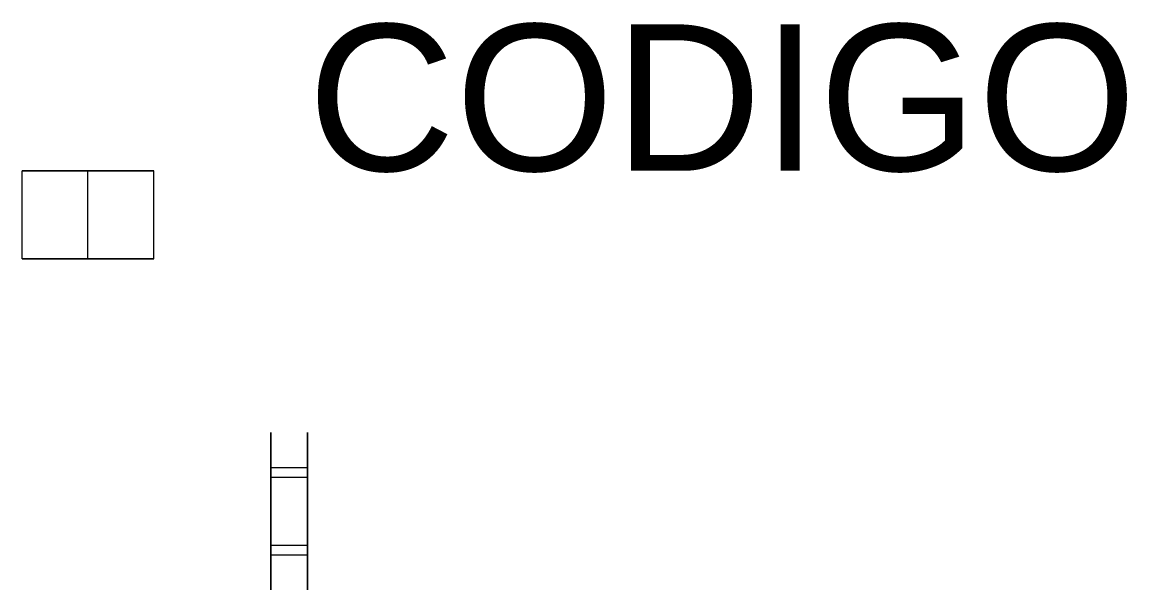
# Model space of a CAD drawing. Header units: millimetres. Extents: x 44.766 to 45.478, y 3.096 to 3.174.
# Drawn here: x 45.327 to 45.478, y 3.0962 to 3.1738 of the extents above; entities that cross this region are included whole.
import ezdxf

# ---------------------------------------------------------------- set-up
doc = ezdxf.new("R2010")
doc.units = ezdxf.units.MM
doc.header["$MEASUREMENT"] = 0
doc.layers.add('PERIFOREIGN+ 0', color=7, linetype='Continuous', plot=False)
doc.styles.get("Standard").update_dxf_attribs({"font": 'arial.ttf'})

msp = doc.modelspace()

# ---------------------------------------------------------------- linework, layer by layer
at = {"layer": 'PERIFOREIGN+ 0', "color": 54, "extrusion": (0, -1, 0)}
for p, q in [((45.32704, 3.14145, 2.06996), (45.32704, 3.15345, 2.06996)), ((45.32704, 3.14145, 1.19996), (45.32704, 3.15345, 1.19996)), ((45.32704, 3.14145, 0.33004), (45.32704, 3.15345, 0.33004)), ((45.33604, 3.14145, 2.06096), (45.33604, 3.15345, 2.06096)), ((45.33604, 3.14145, 2.07896), (45.33604, 3.15345, 2.07896)), ((45.33604, 3.14145, 1.19096), (45.33604, 3.15345, 1.19096)), ((45.33604, 3.14145, 1.20896), (45.33604, 3.15345, 1.20896)), ((45.33604, 3.14145, 0.32104), (45.33604, 3.15345, 0.32104)), ((45.33604, 3.14145, 0.33904), (45.33604, 3.15345, 0.33904)), ((45.34504, 3.14145, 2.06996), (45.34504, 3.15345, 2.06996)), ((45.34504, 3.14145, 1.19996), (45.34504, 3.15345, 1.19996)), ((45.34504, 3.14145, 0.33004), (45.34504, 3.15345, 0.33004))]:
    msp.add_line(p, q, dxfattribs=at)
at = {"layer": 'PERIFOREIGN+ 0', "color": 1, "extrusion": (1, 0, 0)}
for p, q in [((45.36104, 3.11296, 2.33331), (45.36604, 3.11296, 2.33331)), ((45.36104, 3.11296, 2.31545), (45.36604, 3.11296, 2.31545)), ((45.36104, 3.11296, 2.28333), (45.36604, 3.11296, 2.28333)), ((45.36104, 3.11296, 2.26548), (45.36604, 3.11296, 2.26548)), ((45.36104, 3.11296, 2.23336), (45.36604, 3.11296, 2.23336)), ((45.36104, 3.11296, 2.21551), (45.36604, 3.11296, 2.21551)), ((45.36104, 3.11296, 2.18339), (45.36604, 3.11296, 2.18339)), ((45.36104, 3.11296, 2.16553), (45.36604, 3.11296, 2.16553)), ((45.36104, 3.11296, 1.98333), (45.36604, 3.11296, 1.98333)), ((45.36104, 3.11296, 1.96548), (45.36604, 3.11296, 1.96548)), ((45.36104, 3.11296, 1.93336), (45.36604, 3.11296, 1.93336)), ((45.36104, 3.11296, 1.91551), (45.36604, 3.11296, 1.91551)), ((45.36104, 3.11296, 1.88339), (45.36604, 3.11296, 1.88339)), ((45.36104, 3.11296, 1.86553), (45.36604, 3.11296, 1.86553)), ((45.36104, 3.11296, 1.68333), (45.36604, 3.11296, 1.68333)), ((45.36104, 3.11296, 1.66548), (45.36604, 3.11296, 1.66548)), ((45.36104, 3.11296, 1.63336), (45.36604, 3.11296, 1.63336)), ((45.36104, 3.11296, 1.61551), (45.36604, 3.11296, 1.61551)), ((45.36104, 3.11296, 1.58339), (45.36604, 3.11296, 1.58339)), ((45.36104, 3.11296, 1.56553), (45.36604, 3.11296, 1.56553)), ((45.36104, 3.11296, 1.38333), (45.36604, 3.11296, 1.38333)), ((45.36104, 3.11296, 1.36548), (45.36604, 3.11296, 1.36548)), ((45.36104, 3.11296, 1.33336), (45.36604, 3.11296, 1.33336)), ((45.36104, 3.11296, 1.31551), (45.36604, 3.11296, 1.31551)), ((45.36104, 3.11296, 1.28339), (45.36604, 3.11296, 1.28339)), ((45.36104, 3.11296, 1.26553), (45.36604, 3.11296, 1.26553)), ((45.36104, 3.11296, 1.08449), (45.36604, 3.11296, 1.08449)), ((45.36104, 3.11296, 1.06664), (45.36604, 3.11296, 1.06664)), ((45.36104, 3.11296, 1.03452), (45.36604, 3.11296, 1.03452)), ((45.36104, 3.11296, 1.01667), (45.36604, 3.11296, 1.01667)), ((45.36104, 3.11296, 0.98455), (45.36604, 3.11296, 0.98455)), ((45.36104, 3.11296, 0.96669), (45.36604, 3.11296, 0.96669)), ((45.36104, 3.11296, 0.78449), (45.36604, 3.11296, 0.78449)), ((45.36104, 3.11296, 0.76664), (45.36604, 3.11296, 0.76664)), ((45.36104, 3.11296, 0.73452), (45.36604, 3.11296, 0.73452)), ((45.36104, 3.11296, 0.71667), (45.36604, 3.11296, 0.71667)), ((45.36104, 3.11296, 0.68455), (45.36604, 3.11296, 0.68455)), ((45.36104, 3.11296, 0.66669), (45.36604, 3.11296, 0.66669)), ((45.36104, 3.11296, 0.48449), (45.36604, 3.11296, 0.48449)), ((45.36104, 3.11296, 0.46664), (45.36604, 3.11296, 0.46664)), ((45.36104, 3.11296, 0.43452), (45.36604, 3.11296, 0.43452)), ((45.36104, 3.11296, 0.41667), (45.36604, 3.11296, 0.41667)), ((45.36104, 3.11296, 0.38455), (45.36604, 3.11296, 0.38455)), ((45.36104, 3.11296, 0.36669), (45.36604, 3.11296, 0.36669)), ((45.36104, 3.11296, 0.18449), (45.36604, 3.11296, 0.18449)), ((45.36104, 3.11296, 0.16664), (45.36604, 3.11296, 0.16664)), ((45.36104, 3.11296, 0.13452), (45.36604, 3.11296, 0.13452)), ((45.36104, 3.11296, 0.11667), (45.36604, 3.11296, 0.11667)), ((45.36104, 3.11296, 0.08455), (45.36604, 3.11296, 0.08455)), ((45.36104, 3.11296, 0.06669), (45.36604, 3.11296, 0.06669)), ((45.36104, 3.11296, 2.03331), (45.36604, 3.11296, 2.03331)), ((45.36104, 3.11296, 2.01545), (45.36604, 3.11296, 2.01545)), ((45.36104, 3.11296, 1.73331), (45.36604, 3.11296, 1.73331)), ((45.36104, 3.11296, 1.71545), (45.36604, 3.11296, 1.71545)), ((45.36104, 3.11296, 1.43331), (45.36604, 3.11296, 1.43331)), ((45.36104, 3.11296, 1.41545), (45.36604, 3.11296, 1.41545)), ((45.36104, 3.11296, 1.13447), (45.36604, 3.11296, 1.13447)), ((45.36104, 3.11296, 1.11661), (45.36604, 3.11296, 1.11661)), ((45.36104, 3.11296, 0.83447), (45.36604, 3.11296, 0.83447)), ((45.36104, 3.11296, 0.81661), (45.36604, 3.11296, 0.81661)), ((45.36104, 3.11296, 0.53447), (45.36604, 3.11296, 0.53447)), ((45.36104, 3.11296, 0.51661), (45.36604, 3.11296, 0.51661)), ((45.36104, 3.11296, 0.23447), (45.36604, 3.11296, 0.23447)), ((45.36104, 3.11296, 0.21661), (45.36604, 3.11296, 0.21661)), ((45.36104, 3.11163, 2.34187), (45.36604, 3.11163, 2.34187)), ((45.36104, 3.11163, 2.3358), (45.36604, 3.11163, 2.3358)), ((45.36104, 3.11163, 2.31296), (45.36604, 3.11163, 2.31296)), ((45.36104, 3.11163, 2.30689), (45.36604, 3.11163, 2.30689)), ((45.36104, 3.11163, 2.2919), (45.36604, 3.11163, 2.2919)), ((45.36104, 3.11163, 2.28583), (45.36604, 3.11163, 2.28583)), ((45.36104, 3.11163, 2.26299), (45.36604, 3.11163, 2.26299)), ((45.36104, 3.11163, 2.25692), (45.36604, 3.11163, 2.25692)), ((45.36104, 3.11163, 2.24192), (45.36604, 3.11163, 2.24192)), ((45.36104, 3.11163, 2.23585), (45.36604, 3.11163, 2.23585)), ((45.36104, 3.11163, 2.21301), (45.36604, 3.11163, 2.21301)), ((45.36104, 3.11163, 2.20694), (45.36604, 3.11163, 2.20694)), ((45.36104, 3.11163, 2.19195), (45.36604, 3.11163, 2.19195)), ((45.36104, 3.11163, 2.18588), (45.36604, 3.11163, 2.18588)), ((45.36104, 3.11163, 2.16304), (45.36604, 3.11163, 2.16304)), ((45.36104, 3.11163, 2.15697), (45.36604, 3.11163, 2.15697)), ((45.36104, 3.11163, 1.9919), (45.36604, 3.11163, 1.9919)), ((45.36104, 3.11163, 1.98583), (45.36604, 3.11163, 1.98583)), ((45.36104, 3.11163, 1.96299), (45.36604, 3.11163, 1.96299)), ((45.36104, 3.11163, 1.95692), (45.36604, 3.11163, 1.95692)), ((45.36104, 3.11163, 1.94192), (45.36604, 3.11163, 1.94192)), ((45.36104, 3.11163, 1.93585), (45.36604, 3.11163, 1.93585)), ((45.36104, 3.11163, 1.91301), (45.36604, 3.11163, 1.91301)), ((45.36104, 3.11163, 1.90694), (45.36604, 3.11163, 1.90694)), ((45.36104, 3.11163, 1.89195), (45.36604, 3.11163, 1.89195)), ((45.36104, 3.11163, 1.88588), (45.36604, 3.11163, 1.88588)), ((45.36104, 3.11163, 1.86304), (45.36604, 3.11163, 1.86304)), ((45.36104, 3.11163, 1.85697), (45.36604, 3.11163, 1.85697)), ((45.36104, 3.11163, 1.6919), (45.36604, 3.11163, 1.6919)), ((45.36104, 3.11163, 1.68583), (45.36604, 3.11163, 1.68583)), ((45.36104, 3.11163, 1.66299), (45.36604, 3.11163, 1.66299)), ((45.36104, 3.11163, 1.65692), (45.36604, 3.11163, 1.65692)), ((45.36104, 3.11163, 1.64192), (45.36604, 3.11163, 1.64192)), ((45.36104, 3.11163, 1.63585), (45.36604, 3.11163, 1.63585)), ((45.36104, 3.11163, 1.61301), (45.36604, 3.11163, 1.61301)), ((45.36104, 3.11163, 1.60694), (45.36604, 3.11163, 1.60694)), ((45.36104, 3.11163, 1.59195), (45.36604, 3.11163, 1.59195)), ((45.36104, 3.11163, 1.58588), (45.36604, 3.11163, 1.58588)), ((45.36104, 3.11163, 1.56304), (45.36604, 3.11163, 1.56304)), ((45.36104, 3.11163, 1.55697), (45.36604, 3.11163, 1.55697)), ((45.36104, 3.11163, 1.3919), (45.36604, 3.11163, 1.3919)), ((45.36104, 3.11163, 1.38583), (45.36604, 3.11163, 1.38583)), ((45.36104, 3.11163, 1.36299), (45.36604, 3.11163, 1.36299)), ((45.36104, 3.11163, 1.35692), (45.36604, 3.11163, 1.35692)), ((45.36104, 3.11163, 1.34192), (45.36604, 3.11163, 1.34192)), ((45.36104, 3.11163, 1.33585), (45.36604, 3.11163, 1.33585)), ((45.36104, 3.11163, 1.31301), (45.36604, 3.11163, 1.31301)), ((45.36104, 3.11163, 1.30694), (45.36604, 3.11163, 1.30694)), ((45.36104, 3.11163, 1.29195), (45.36604, 3.11163, 1.29195)), ((45.36104, 3.11163, 1.28588), (45.36604, 3.11163, 1.28588)), ((45.36104, 3.11163, 1.26304), (45.36604, 3.11163, 1.26304)), ((45.36104, 3.11163, 1.25697), (45.36604, 3.11163, 1.25697)), ((45.36104, 3.11163, 1.09306), (45.36604, 3.11163, 1.09306)), ((45.36104, 3.11163, 1.08699), (45.36604, 3.11163, 1.08699)), ((45.36104, 3.11163, 1.06415), (45.36604, 3.11163, 1.06415)), ((45.36104, 3.11163, 1.05808), (45.36604, 3.11163, 1.05808)), ((45.36104, 3.11163, 1.04308), (45.36604, 3.11163, 1.04308)), ((45.36104, 3.11163, 1.03701), (45.36604, 3.11163, 1.03701)), ((45.36104, 3.11163, 1.01417), (45.36604, 3.11163, 1.01417)), ((45.36104, 3.11163, 1.0081), (45.36604, 3.11163, 1.0081)), ((45.36104, 3.11163, 0.99311), (45.36604, 3.11163, 0.99311)), ((45.36104, 3.11163, 0.98704), (45.36604, 3.11163, 0.98704)), ((45.36104, 3.11163, 0.9642), (45.36604, 3.11163, 0.9642)), ((45.36104, 3.11163, 0.95813), (45.36604, 3.11163, 0.95813)), ((45.36104, 3.11163, 0.79306), (45.36604, 3.11163, 0.79306)), ((45.36104, 3.11163, 0.78699), (45.36604, 3.11163, 0.78699)), ((45.36104, 3.11163, 0.76415), (45.36604, 3.11163, 0.76415)), ((45.36104, 3.11163, 0.75808), (45.36604, 3.11163, 0.75808)), ((45.36104, 3.11163, 0.74308), (45.36604, 3.11163, 0.74308)), ((45.36104, 3.11163, 0.73701), (45.36604, 3.11163, 0.73701)), ((45.36104, 3.11163, 0.71417), (45.36604, 3.11163, 0.71417)), ((45.36104, 3.11163, 0.7081), (45.36604, 3.11163, 0.7081)), ((45.36104, 3.11163, 0.69311), (45.36604, 3.11163, 0.69311)), ((45.36104, 3.11163, 0.68704), (45.36604, 3.11163, 0.68704)), ((45.36104, 3.11163, 0.6642), (45.36604, 3.11163, 0.6642)), ((45.36104, 3.11163, 0.65813), (45.36604, 3.11163, 0.65813)), ((45.36104, 3.11163, 0.49306), (45.36604, 3.11163, 0.49306)), ((45.36104, 3.11163, 0.48699), (45.36604, 3.11163, 0.48699)), ((45.36104, 3.11163, 0.46415), (45.36604, 3.11163, 0.46415)), ((45.36104, 3.11163, 0.45808), (45.36604, 3.11163, 0.45808)), ((45.36104, 3.11163, 0.44308), (45.36604, 3.11163, 0.44308)), ((45.36104, 3.11163, 0.43701), (45.36604, 3.11163, 0.43701)), ((45.36104, 3.11163, 0.41417), (45.36604, 3.11163, 0.41417)), ((45.36104, 3.11163, 0.4081), (45.36604, 3.11163, 0.4081)), ((45.36104, 3.11163, 0.39311), (45.36604, 3.11163, 0.39311)), ((45.36104, 3.11163, 0.38704), (45.36604, 3.11163, 0.38704)), ((45.36104, 3.11163, 0.3642), (45.36604, 3.11163, 0.3642)), ((45.36104, 3.11163, 0.35813), (45.36604, 3.11163, 0.35813)), ((45.36104, 3.11163, 0.19306), (45.36604, 3.11163, 0.19306)), ((45.36104, 3.11163, 0.18699), (45.36604, 3.11163, 0.18699)), ((45.36104, 3.11163, 0.16415), (45.36604, 3.11163, 0.16415)), ((45.36104, 3.11163, 0.15808), (45.36604, 3.11163, 0.15808)), ((45.36104, 3.11163, 0.14308), (45.36604, 3.11163, 0.14308)), ((45.36104, 3.11163, 0.13701), (45.36604, 3.11163, 0.13701)), ((45.36104, 3.11163, 0.11417), (45.36604, 3.11163, 0.11417)), ((45.36104, 3.11163, 0.1081), (45.36604, 3.11163, 0.1081)), ((45.36104, 3.11163, 0.09311), (45.36604, 3.11163, 0.09311)), ((45.36104, 3.11163, 0.08704), (45.36604, 3.11163, 0.08704)), ((45.36104, 3.11163, 0.0642), (45.36604, 3.11163, 0.0642)), ((45.36104, 3.11163, 0.05813), (45.36604, 3.11163, 0.05813)), ((45.36104, 3.11163, 2.04187), (45.36604, 3.11163, 2.04187)), ((45.36104, 3.11163, 2.0358), (45.36604, 3.11163, 2.0358)), ((45.36104, 3.11163, 2.01296), (45.36604, 3.11163, 2.01296)), ((45.36104, 3.11163, 2.00689), (45.36604, 3.11163, 2.00689)), ((45.36104, 3.11163, 1.74187), (45.36604, 3.11163, 1.74187)), ((45.36104, 3.11163, 1.7358), (45.36604, 3.11163, 1.7358)), ((45.36104, 3.11163, 1.71296), (45.36604, 3.11163, 1.71296)), ((45.36104, 3.11163, 1.70689), (45.36604, 3.11163, 1.70689)), ((45.36104, 3.11163, 1.44187), (45.36604, 3.11163, 1.44187)), ((45.36104, 3.11163, 1.4358), (45.36604, 3.11163, 1.4358)), ((45.36104, 3.11163, 1.41296), (45.36604, 3.11163, 1.41296)), ((45.36104, 3.11163, 1.40689), (45.36604, 3.11163, 1.40689)), ((45.36104, 3.11163, 1.14303), (45.36604, 3.11163, 1.14303)), ((45.36104, 3.11163, 1.13696), (45.36604, 3.11163, 1.13696)), ((45.36104, 3.11163, 1.11412), (45.36604, 3.11163, 1.11412)), ((45.36104, 3.11163, 1.10805), (45.36604, 3.11163, 1.10805)), ((45.36104, 3.11163, 0.84303), (45.36604, 3.11163, 0.84303)), ((45.36104, 3.11163, 0.83696), (45.36604, 3.11163, 0.83696)), ((45.36104, 3.11163, 0.81412), (45.36604, 3.11163, 0.81412)), ((45.36104, 3.11163, 0.80805), (45.36604, 3.11163, 0.80805)), ((45.36104, 3.11163, 0.54303), (45.36604, 3.11163, 0.54303)), ((45.36104, 3.11163, 0.53696), (45.36604, 3.11163, 0.53696)), ((45.36104, 3.11163, 0.51412), (45.36604, 3.11163, 0.51412)), ((45.36104, 3.11163, 0.50805), (45.36604, 3.11163, 0.50805)), ((45.36104, 3.11163, 0.24303), (45.36604, 3.11163, 0.24303)), ((45.36104, 3.11163, 0.23696), (45.36604, 3.11163, 0.23696)), ((45.36104, 3.11163, 0.21412), (45.36604, 3.11163, 0.21412)), ((45.36104, 3.11163, 0.20805), (45.36604, 3.11163, 0.20805)), ((45.36104, 3.10233, 2.34187), (45.36604, 3.10233, 2.34187)), ((45.36104, 3.10233, 2.30689), (45.36604, 3.10233, 2.30689)), ((45.36104, 3.10233, 2.31296), (45.36604, 3.10233, 2.31296)), ((45.36104, 3.10233, 2.3358), (45.36604, 3.10233, 2.3358)), ((45.36104, 3.10233, 2.2919), (45.36604, 3.10233, 2.2919)), ((45.36104, 3.10233, 2.25692), (45.36604, 3.10233, 2.25692)), ((45.36104, 3.10233, 2.26299), (45.36604, 3.10233, 2.26299)), ((45.36104, 3.10233, 2.28583), (45.36604, 3.10233, 2.28583)), ((45.36104, 3.10233, 2.24192), (45.36604, 3.10233, 2.24192)), ((45.36104, 3.10233, 2.20694), (45.36604, 3.10233, 2.20694)), ((45.36104, 3.10233, 2.21301), (45.36604, 3.10233, 2.21301)), ((45.36104, 3.10233, 2.23585), (45.36604, 3.10233, 2.23585)), ((45.36104, 3.10233, 2.19195), (45.36604, 3.10233, 2.19195)), ((45.36104, 3.10233, 2.15697), (45.36604, 3.10233, 2.15697)), ((45.36104, 3.10233, 2.16304), (45.36604, 3.10233, 2.16304)), ((45.36104, 3.10233, 2.18588), (45.36604, 3.10233, 2.18588)), ((45.36104, 3.10233, 1.9919), (45.36604, 3.10233, 1.9919)), ((45.36104, 3.10233, 1.95692), (45.36604, 3.10233, 1.95692)), ((45.36104, 3.10233, 1.96299), (45.36604, 3.10233, 1.96299)), ((45.36104, 3.10233, 1.98583), (45.36604, 3.10233, 1.98583)), ((45.36104, 3.10233, 1.94192), (45.36604, 3.10233, 1.94192)), ((45.36104, 3.10233, 1.90694), (45.36604, 3.10233, 1.90694)), ((45.36104, 3.10233, 1.91301), (45.36604, 3.10233, 1.91301)), ((45.36104, 3.10233, 1.93585), (45.36604, 3.10233, 1.93585)), ((45.36104, 3.10233, 1.89195), (45.36604, 3.10233, 1.89195)), ((45.36104, 3.10233, 1.85697), (45.36604, 3.10233, 1.85697)), ((45.36104, 3.10233, 1.86304), (45.36604, 3.10233, 1.86304)), ((45.36104, 3.10233, 1.88588), (45.36604, 3.10233, 1.88588)), ((45.36104, 3.10233, 1.6919), (45.36604, 3.10233, 1.6919)), ((45.36104, 3.10233, 1.65692), (45.36604, 3.10233, 1.65692)), ((45.36104, 3.10233, 1.66299), (45.36604, 3.10233, 1.66299)), ((45.36104, 3.10233, 1.68583), (45.36604, 3.10233, 1.68583)), ((45.36104, 3.10233, 1.64192), (45.36604, 3.10233, 1.64192)), ((45.36104, 3.10233, 1.60694), (45.36604, 3.10233, 1.60694)), ((45.36104, 3.10233, 1.61301), (45.36604, 3.10233, 1.61301)), ((45.36104, 3.10233, 1.63585), (45.36604, 3.10233, 1.63585)), ((45.36104, 3.10233, 1.59195), (45.36604, 3.10233, 1.59195)), ((45.36104, 3.10233, 1.55697), (45.36604, 3.10233, 1.55697)), ((45.36104, 3.10233, 1.56304), (45.36604, 3.10233, 1.56304)), ((45.36104, 3.10233, 1.58588), (45.36604, 3.10233, 1.58588)), ((45.36104, 3.10233, 1.3919), (45.36604, 3.10233, 1.3919)), ((45.36104, 3.10233, 1.35692), (45.36604, 3.10233, 1.35692)), ((45.36104, 3.10233, 1.36299), (45.36604, 3.10233, 1.36299)), ((45.36104, 3.10233, 1.38583), (45.36604, 3.10233, 1.38583)), ((45.36104, 3.10233, 1.34192), (45.36604, 3.10233, 1.34192)), ((45.36104, 3.10233, 1.30694), (45.36604, 3.10233, 1.30694)), ((45.36104, 3.10233, 1.31301), (45.36604, 3.10233, 1.31301)), ((45.36104, 3.10233, 1.33585), (45.36604, 3.10233, 1.33585)), ((45.36104, 3.10233, 1.29195), (45.36604, 3.10233, 1.29195)), ((45.36104, 3.10233, 1.25697), (45.36604, 3.10233, 1.25697)), ((45.36104, 3.10233, 1.26304), (45.36604, 3.10233, 1.26304)), ((45.36104, 3.10233, 1.28588), (45.36604, 3.10233, 1.28588)), ((45.36104, 3.10233, 1.09306), (45.36604, 3.10233, 1.09306)), ((45.36104, 3.10233, 1.05808), (45.36604, 3.10233, 1.05808)), ((45.36104, 3.10233, 1.06415), (45.36604, 3.10233, 1.06415)), ((45.36104, 3.10233, 1.08699), (45.36604, 3.10233, 1.08699)), ((45.36104, 3.10233, 1.04308), (45.36604, 3.10233, 1.04308)), ((45.36104, 3.10233, 1.0081), (45.36604, 3.10233, 1.0081)), ((45.36104, 3.10233, 1.01417), (45.36604, 3.10233, 1.01417)), ((45.36104, 3.10233, 1.03701), (45.36604, 3.10233, 1.03701)), ((45.36104, 3.10233, 0.99311), (45.36604, 3.10233, 0.99311)), ((45.36104, 3.10233, 0.95813), (45.36604, 3.10233, 0.95813)), ((45.36104, 3.10233, 0.9642), (45.36604, 3.10233, 0.9642)), ((45.36104, 3.10233, 0.98704), (45.36604, 3.10233, 0.98704)), ((45.36104, 3.10233, 0.79306), (45.36604, 3.10233, 0.79306)), ((45.36104, 3.10233, 0.75808), (45.36604, 3.10233, 0.75808)), ((45.36104, 3.10233, 0.76415), (45.36604, 3.10233, 0.76415)), ((45.36104, 3.10233, 0.78699), (45.36604, 3.10233, 0.78699)), ((45.36104, 3.10233, 0.74308), (45.36604, 3.10233, 0.74308)), ((45.36104, 3.10233, 0.7081), (45.36604, 3.10233, 0.7081)), ((45.36104, 3.10233, 0.71417), (45.36604, 3.10233, 0.71417)), ((45.36104, 3.10233, 0.73701), (45.36604, 3.10233, 0.73701)), ((45.36104, 3.10233, 0.69311), (45.36604, 3.10233, 0.69311)), ((45.36104, 3.10233, 0.65813), (45.36604, 3.10233, 0.65813)), ((45.36104, 3.10233, 0.6642), (45.36604, 3.10233, 0.6642)), ((45.36104, 3.10233, 0.68704), (45.36604, 3.10233, 0.68704)), ((45.36104, 3.10233, 0.49306), (45.36604, 3.10233, 0.49306)), ((45.36104, 3.10233, 0.45808), (45.36604, 3.10233, 0.45808)), ((45.36104, 3.10233, 0.46415), (45.36604, 3.10233, 0.46415)), ((45.36104, 3.10233, 0.48699), (45.36604, 3.10233, 0.48699)), ((45.36104, 3.10233, 0.44308), (45.36604, 3.10233, 0.44308)), ((45.36104, 3.10233, 0.4081), (45.36604, 3.10233, 0.4081)), ((45.36104, 3.10233, 0.41417), (45.36604, 3.10233, 0.41417)), ((45.36104, 3.10233, 0.43701), (45.36604, 3.10233, 0.43701)), ((45.36104, 3.10233, 0.39311), (45.36604, 3.10233, 0.39311)), ((45.36104, 3.10233, 0.35813), (45.36604, 3.10233, 0.35813)), ((45.36104, 3.10233, 0.3642), (45.36604, 3.10233, 0.3642)), ((45.36104, 3.10233, 0.38704), (45.36604, 3.10233, 0.38704)), ((45.36104, 3.10233, 0.19306), (45.36604, 3.10233, 0.19306)), ((45.36104, 3.10233, 0.15808), (45.36604, 3.10233, 0.15808)), ((45.36104, 3.10233, 0.16415), (45.36604, 3.10233, 0.16415)), ((45.36104, 3.10233, 0.18699), (45.36604, 3.10233, 0.18699)), ((45.36104, 3.10233, 0.14308), (45.36604, 3.10233, 0.14308)), ((45.36104, 3.10233, 0.1081), (45.36604, 3.10233, 0.1081)), ((45.36104, 3.10233, 0.11417), (45.36604, 3.10233, 0.11417)), ((45.36104, 3.10233, 0.13701), (45.36604, 3.10233, 0.13701)), ((45.36104, 3.10233, 0.09311), (45.36604, 3.10233, 0.09311)), ((45.36104, 3.10233, 0.05813), (45.36604, 3.10233, 0.05813)), ((45.36104, 3.10233, 0.0642), (45.36604, 3.10233, 0.0642)), ((45.36104, 3.10233, 0.08704), (45.36604, 3.10233, 0.08704)), ((45.36104, 3.10233, 2.04187), (45.36604, 3.10233, 2.04187)), ((45.36104, 3.10233, 2.00689), (45.36604, 3.10233, 2.00689)), ((45.36104, 3.10233, 2.01296), (45.36604, 3.10233, 2.01296)), ((45.36104, 3.10233, 2.0358), (45.36604, 3.10233, 2.0358)), ((45.36104, 3.10233, 1.74187), (45.36604, 3.10233, 1.74187)), ((45.36104, 3.10233, 1.70689), (45.36604, 3.10233, 1.70689)), ((45.36104, 3.10233, 1.71296), (45.36604, 3.10233, 1.71296)), ((45.36104, 3.10233, 1.7358), (45.36604, 3.10233, 1.7358)), ((45.36104, 3.10233, 1.44187), (45.36604, 3.10233, 1.44187)), ((45.36104, 3.10233, 1.40689), (45.36604, 3.10233, 1.40689)), ((45.36104, 3.10233, 1.41296), (45.36604, 3.10233, 1.41296)), ((45.36104, 3.10233, 1.4358), (45.36604, 3.10233, 1.4358)), ((45.36104, 3.10233, 1.14303), (45.36604, 3.10233, 1.14303)), ((45.36104, 3.10233, 1.10805), (45.36604, 3.10233, 1.10805)), ((45.36104, 3.10233, 1.11412), (45.36604, 3.10233, 1.11412)), ((45.36104, 3.10233, 1.13696), (45.36604, 3.10233, 1.13696)), ((45.36104, 3.10233, 0.84303), (45.36604, 3.10233, 0.84303)), ((45.36104, 3.10233, 0.80805), (45.36604, 3.10233, 0.80805)), ((45.36104, 3.10233, 0.81412), (45.36604, 3.10233, 0.81412)), ((45.36104, 3.10233, 0.83696), (45.36604, 3.10233, 0.83696)), ((45.36104, 3.10233, 0.54303), (45.36604, 3.10233, 0.54303)), ((45.36104, 3.10233, 0.50805), (45.36604, 3.10233, 0.50805)), ((45.36104, 3.10233, 0.51412), (45.36604, 3.10233, 0.51412)), ((45.36104, 3.10233, 0.53696), (45.36604, 3.10233, 0.53696)), ((45.36104, 3.10233, 0.24303), (45.36604, 3.10233, 0.24303)), ((45.36104, 3.10233, 0.20805), (45.36604, 3.10233, 0.20805)), ((45.36104, 3.10233, 0.21412), (45.36604, 3.10233, 0.21412)), ((45.36104, 3.10233, 0.23696), (45.36604, 3.10233, 0.23696)), ((45.36104, 3.101, 2.31545), (45.36604, 3.101, 2.31545)), ((45.36104, 3.101, 2.33331), (45.36604, 3.101, 2.33331)), ((45.36104, 3.101, 2.26548), (45.36604, 3.101, 2.26548)), ((45.36104, 3.101, 2.28333), (45.36604, 3.101, 2.28333)), ((45.36104, 3.101, 2.21551), (45.36604, 3.101, 2.21551)), ((45.36104, 3.101, 2.23336), (45.36604, 3.101, 2.23336)), ((45.36104, 3.101, 2.16553), (45.36604, 3.101, 2.16553)), ((45.36104, 3.101, 2.18339), (45.36604, 3.101, 2.18339)), ((45.36104, 3.101, 1.96548), (45.36604, 3.101, 1.96548)), ((45.36104, 3.101, 1.98333), (45.36604, 3.101, 1.98333)), ((45.36104, 3.101, 1.91551), (45.36604, 3.101, 1.91551)), ((45.36104, 3.101, 1.93336), (45.36604, 3.101, 1.93336)), ((45.36104, 3.101, 1.86553), (45.36604, 3.101, 1.86553)), ((45.36104, 3.101, 1.88339), (45.36604, 3.101, 1.88339)), ((45.36104, 3.101, 1.66548), (45.36604, 3.101, 1.66548)), ((45.36104, 3.101, 1.68333), (45.36604, 3.101, 1.68333)), ((45.36104, 3.101, 1.61551), (45.36604, 3.101, 1.61551)), ((45.36104, 3.101, 1.63336), (45.36604, 3.101, 1.63336)), ((45.36104, 3.101, 1.56553), (45.36604, 3.101, 1.56553)), ((45.36104, 3.101, 1.58339), (45.36604, 3.101, 1.58339)), ((45.36104, 3.101, 1.36548), (45.36604, 3.101, 1.36548)), ((45.36104, 3.101, 1.38333), (45.36604, 3.101, 1.38333)), ((45.36104, 3.101, 1.31551), (45.36604, 3.101, 1.31551)), ((45.36104, 3.101, 1.33336), (45.36604, 3.101, 1.33336)), ((45.36104, 3.101, 1.26553), (45.36604, 3.101, 1.26553)), ((45.36104, 3.101, 1.28339), (45.36604, 3.101, 1.28339)), ((45.36104, 3.101, 1.06664), (45.36604, 3.101, 1.06664)), ((45.36104, 3.101, 1.08449), (45.36604, 3.101, 1.08449)), ((45.36104, 3.101, 1.01667), (45.36604, 3.101, 1.01667)), ((45.36104, 3.101, 1.03452), (45.36604, 3.101, 1.03452)), ((45.36104, 3.101, 0.96669), (45.36604, 3.101, 0.96669)), ((45.36104, 3.101, 0.98455), (45.36604, 3.101, 0.98455)), ((45.36104, 3.101, 0.76664), (45.36604, 3.101, 0.76664)), ((45.36104, 3.101, 0.78449), (45.36604, 3.101, 0.78449)), ((45.36104, 3.101, 0.71667), (45.36604, 3.101, 0.71667)), ((45.36104, 3.101, 0.73452), (45.36604, 3.101, 0.73452)), ((45.36104, 3.101, 0.66669), (45.36604, 3.101, 0.66669)), ((45.36104, 3.101, 0.68455), (45.36604, 3.101, 0.68455)), ((45.36104, 3.101, 0.46664), (45.36604, 3.101, 0.46664)), ((45.36104, 3.101, 0.48449), (45.36604, 3.101, 0.48449)), ((45.36104, 3.101, 0.41667), (45.36604, 3.101, 0.41667)), ((45.36104, 3.101, 0.43452), (45.36604, 3.101, 0.43452)), ((45.36104, 3.101, 0.36669), (45.36604, 3.101, 0.36669)), ((45.36104, 3.101, 0.38455), (45.36604, 3.101, 0.38455)), ((45.36104, 3.101, 0.16664), (45.36604, 3.101, 0.16664)), ((45.36104, 3.101, 0.18449), (45.36604, 3.101, 0.18449)), ((45.36104, 3.101, 0.11667), (45.36604, 3.101, 0.11667)), ((45.36104, 3.101, 0.13452), (45.36604, 3.101, 0.13452)), ((45.36104, 3.101, 0.06669), (45.36604, 3.101, 0.06669)), ((45.36104, 3.101, 0.08455), (45.36604, 3.101, 0.08455)), ((45.36104, 3.101, 2.01545), (45.36604, 3.101, 2.01545)), ((45.36104, 3.101, 2.03331), (45.36604, 3.101, 2.03331)), ((45.36104, 3.101, 1.71545), (45.36604, 3.101, 1.71545)), ((45.36104, 3.101, 1.73331), (45.36604, 3.101, 1.73331)), ((45.36104, 3.101, 1.41545), (45.36604, 3.101, 1.41545)), ((45.36104, 3.101, 1.43331), (45.36604, 3.101, 1.43331)), ((45.36104, 3.101, 1.11661), (45.36604, 3.101, 1.11661)), ((45.36104, 3.101, 1.13447), (45.36604, 3.101, 1.13447)), ((45.36104, 3.101, 0.81661), (45.36604, 3.101, 0.81661)), ((45.36104, 3.101, 0.83447), (45.36604, 3.101, 0.83447)), ((45.36104, 3.101, 0.51661), (45.36604, 3.101, 0.51661)), ((45.36104, 3.101, 0.53447), (45.36604, 3.101, 0.53447)), ((45.36104, 3.101, 0.21661), (45.36604, 3.101, 0.21661)), ((45.36104, 3.101, 0.23447), (45.36604, 3.101, 0.23447))]:
    msp.add_line(p, q, dxfattribs=at)
for points, elevation in [([(3.11163, 2.30689), (3.10233, 2.30689), (3.10233, 2.31296, 0.250233), (3.101, 2.31545, -0.533898), (3.101, 2.33331, 0.250233), (3.10233, 2.3358), (3.10233, 2.34187), (3.11163, 2.34187), (3.11163, 2.3358, 0.250233), (3.11296, 2.33331, -0.533898), (3.11296, 2.31545, 0.250233), (3.11163, 2.31296)], 45.36104), ([(3.11163, 2.25692), (3.10233, 2.25692), (3.10233, 2.26299, 0.250233), (3.101, 2.26548, -0.533898), (3.101, 2.28333, 0.250233), (3.10233, 2.28583), (3.10233, 2.2919), (3.11163, 2.2919), (3.11163, 2.28583, 0.250233), (3.11296, 2.28333, -0.533898), (3.11296, 2.26548, 0.250233), (3.11163, 2.26299)], 45.36104), ([(3.11163, 2.20694), (3.10233, 2.20694), (3.10233, 2.21301, 0.250233), (3.101, 2.21551, -0.533898), (3.101, 2.23336, 0.250233), (3.10233, 2.23585), (3.10233, 2.24192), (3.11163, 2.24192), (3.11163, 2.23585, 0.250233), (3.11296, 2.23336, -0.533898), (3.11296, 2.21551, 0.250233), (3.11163, 2.21301)], 45.36104), ([(3.11163, 2.15697), (3.10233, 2.15697), (3.10233, 2.16304, 0.250233), (3.101, 2.16553, -0.533898), (3.101, 2.18339, 0.250233), (3.10233, 2.18588), (3.10233, 2.19195), (3.11163, 2.19195), (3.11163, 2.18588, 0.250233), (3.11296, 2.18339, -0.533898), (3.11296, 2.16553, 0.250233), (3.11163, 2.16304)], 45.36104), ([(3.11163, 1.95692), (3.10233, 1.95692), (3.10233, 1.96299, 0.250233), (3.101, 1.96548, -0.533898), (3.101, 1.98333, 0.250233), (3.10233, 1.98583), (3.10233, 1.9919), (3.11163, 1.9919), (3.11163, 1.98583, 0.250233), (3.11296, 1.98333, -0.533898), (3.11296, 1.96548, 0.250233), (3.11163, 1.96299)], 45.36104), ([(3.11163, 1.90694), (3.10233, 1.90694), (3.10233, 1.91301, 0.250233), (3.101, 1.91551, -0.533898), (3.101, 1.93336, 0.250233), (3.10233, 1.93585), (3.10233, 1.94192), (3.11163, 1.94192), (3.11163, 1.93585, 0.250233), (3.11296, 1.93336, -0.533898), (3.11296, 1.91551, 0.250233), (3.11163, 1.91301)], 45.36104), ([(3.11163, 1.85697), (3.10233, 1.85697), (3.10233, 1.86304, 0.250233), (3.101, 1.86553, -0.533898), (3.101, 1.88339, 0.250233), (3.10233, 1.88588), (3.10233, 1.89195), (3.11163, 1.89195), (3.11163, 1.88588, 0.250233), (3.11296, 1.88339, -0.533898), (3.11296, 1.86553, 0.250233), (3.11163, 1.86304)], 45.36104), ([(3.11163, 1.65692), (3.10233, 1.65692), (3.10233, 1.66299, 0.250233), (3.101, 1.66548, -0.533898), (3.101, 1.68333, 0.250233), (3.10233, 1.68583), (3.10233, 1.6919), (3.11163, 1.6919), (3.11163, 1.68583, 0.250233), (3.11296, 1.68333, -0.533898), (3.11296, 1.66548, 0.250233), (3.11163, 1.66299)], 45.36104), ([(3.11163, 1.60694), (3.10233, 1.60694), (3.10233, 1.61301, 0.250233), (3.101, 1.61551, -0.533898), (3.101, 1.63336, 0.250233), (3.10233, 1.63585), (3.10233, 1.64192), (3.11163, 1.64192), (3.11163, 1.63585, 0.250233), (3.11296, 1.63336, -0.533898), (3.11296, 1.61551, 0.250233), (3.11163, 1.61301)], 45.36104), ([(3.11163, 1.55697), (3.10233, 1.55697), (3.10233, 1.56304, 0.250233), (3.101, 1.56553, -0.533898), (3.101, 1.58339, 0.250233), (3.10233, 1.58588), (3.10233, 1.59195), (3.11163, 1.59195), (3.11163, 1.58588, 0.250233), (3.11296, 1.58339, -0.533898), (3.11296, 1.56553, 0.250233), (3.11163, 1.56304)], 45.36104), ([(3.11163, 1.35692), (3.10233, 1.35692), (3.10233, 1.36299, 0.250233), (3.101, 1.36548, -0.533898), (3.101, 1.38333, 0.250233), (3.10233, 1.38583), (3.10233, 1.3919), (3.11163, 1.3919), (3.11163, 1.38583, 0.250233), (3.11296, 1.38333, -0.533898), (3.11296, 1.36548, 0.250233), (3.11163, 1.36299)], 45.36104), ([(3.11163, 1.30694), (3.10233, 1.30694), (3.10233, 1.31301, 0.250233), (3.101, 1.31551, -0.533898), (3.101, 1.33336, 0.250233), (3.10233, 1.33585), (3.10233, 1.34192), (3.11163, 1.34192), (3.11163, 1.33585, 0.250233), (3.11296, 1.33336, -0.533898), (3.11296, 1.31551, 0.250233), (3.11163, 1.31301)], 45.36104), ([(3.11163, 1.25697), (3.10233, 1.25697), (3.10233, 1.26304, 0.250233), (3.101, 1.26553, -0.533898), (3.101, 1.28339, 0.250233), (3.10233, 1.28588), (3.10233, 1.29195), (3.11163, 1.29195), (3.11163, 1.28588, 0.250233), (3.11296, 1.28339, -0.533898), (3.11296, 1.26553, 0.250233), (3.11163, 1.26304)], 45.36104), ([(3.11163, 1.05808), (3.10233, 1.05808), (3.10233, 1.06415, 0.250233), (3.101, 1.06664, -0.533898), (3.101, 1.08449, 0.250233), (3.10233, 1.08699), (3.10233, 1.09306), (3.11163, 1.09306), (3.11163, 1.08699, 0.250233), (3.11296, 1.08449, -0.533898), (3.11296, 1.06664, 0.250233), (3.11163, 1.06415)], 45.36104), ([(3.11163, 1.0081), (3.10233, 1.0081), (3.10233, 1.01417, 0.250233), (3.101, 1.01667, -0.533898), (3.101, 1.03452, 0.250233), (3.10233, 1.03701), (3.10233, 1.04308), (3.11163, 1.04308), (3.11163, 1.03701, 0.250233), (3.11296, 1.03452, -0.533898), (3.11296, 1.01667, 0.250233), (3.11163, 1.01417)], 45.36104), ([(3.11163, 0.95813), (3.10233, 0.95813), (3.10233, 0.9642, 0.250233), (3.101, 0.96669, -0.533898), (3.101, 0.98455, 0.250233), (3.10233, 0.98704), (3.10233, 0.99311), (3.11163, 0.99311), (3.11163, 0.98704, 0.250233), (3.11296, 0.98455, -0.533898), (3.11296, 0.96669, 0.250233), (3.11163, 0.9642)], 45.36104), ([(3.11163, 0.75808), (3.10233, 0.75808), (3.10233, 0.76415, 0.250233), (3.101, 0.76664, -0.533898), (3.101, 0.78449, 0.250233), (3.10233, 0.78699), (3.10233, 0.79306), (3.11163, 0.79306), (3.11163, 0.78699, 0.250233), (3.11296, 0.78449, -0.533898), (3.11296, 0.76664, 0.250233), (3.11163, 0.76415)], 45.36104), ([(3.11163, 0.7081), (3.10233, 0.7081), (3.10233, 0.71417, 0.250233), (3.101, 0.71667, -0.533898), (3.101, 0.73452, 0.250233), (3.10233, 0.73701), (3.10233, 0.74308), (3.11163, 0.74308), (3.11163, 0.73701, 0.250233), (3.11296, 0.73452, -0.533898), (3.11296, 0.71667, 0.250233), (3.11163, 0.71417)], 45.36104), ([(3.11163, 0.65813), (3.10233, 0.65813), (3.10233, 0.6642, 0.250233), (3.101, 0.66669, -0.533898), (3.101, 0.68455, 0.250233), (3.10233, 0.68704), (3.10233, 0.69311), (3.11163, 0.69311), (3.11163, 0.68704, 0.250233), (3.11296, 0.68455, -0.533898), (3.11296, 0.66669, 0.250233), (3.11163, 0.6642)], 45.36104), ([(3.11163, 0.45808), (3.10233, 0.45808), (3.10233, 0.46415, 0.250233), (3.101, 0.46664, -0.533898), (3.101, 0.48449, 0.250233), (3.10233, 0.48699), (3.10233, 0.49306), (3.11163, 0.49306), (3.11163, 0.48699, 0.250233), (3.11296, 0.48449, -0.533898), (3.11296, 0.46664, 0.250233), (3.11163, 0.46415)], 45.36104), ([(3.11163, 0.4081), (3.10233, 0.4081), (3.10233, 0.41417, 0.250233), (3.101, 0.41667, -0.533898), (3.101, 0.43452, 0.250233), (3.10233, 0.43701), (3.10233, 0.44308), (3.11163, 0.44308), (3.11163, 0.43701, 0.250233), (3.11296, 0.43452, -0.533898), (3.11296, 0.41667, 0.250233), (3.11163, 0.41417)], 45.36104), ([(3.11163, 0.35813), (3.10233, 0.35813), (3.10233, 0.3642, 0.250233), (3.101, 0.36669, -0.533898), (3.101, 0.38455, 0.250233), (3.10233, 0.38704), (3.10233, 0.39311), (3.11163, 0.39311), (3.11163, 0.38704, 0.250233), (3.11296, 0.38455, -0.533898), (3.11296, 0.36669, 0.250233), (3.11163, 0.3642)], 45.36104), ([(3.11163, 0.15808), (3.10233, 0.15808), (3.10233, 0.16415, 0.250233), (3.101, 0.16664, -0.533898), (3.101, 0.18449, 0.250233), (3.10233, 0.18699), (3.10233, 0.19306), (3.11163, 0.19306), (3.11163, 0.18699, 0.250233), (3.11296, 0.18449, -0.533898), (3.11296, 0.16664, 0.250233), (3.11163, 0.16415)], 45.36104), ([(3.11163, 0.1081), (3.10233, 0.1081), (3.10233, 0.11417, 0.250233), (3.101, 0.11667, -0.533898), (3.101, 0.13452, 0.250233), (3.10233, 0.13701), (3.10233, 0.14308), (3.11163, 0.14308), (3.11163, 0.13701, 0.250233), (3.11296, 0.13452, -0.533898), (3.11296, 0.11667, 0.250233), (3.11163, 0.11417)], 45.36104), ([(3.11163, 0.05813), (3.10233, 0.05813), (3.10233, 0.0642, 0.250233), (3.101, 0.06669, -0.533898), (3.101, 0.08455, 0.250233), (3.10233, 0.08704), (3.10233, 0.09311), (3.11163, 0.09311), (3.11163, 0.08704, 0.250233), (3.11296, 0.08455, -0.533898), (3.11296, 0.06669, 0.250233), (3.11163, 0.0642)], 45.36104), ([(3.11163, 2.00689), (3.10233, 2.00689), (3.10233, 2.01296, 0.250233), (3.101, 2.01545, -0.533898), (3.101, 2.03331, 0.250233), (3.10233, 2.0358), (3.10233, 2.04187), (3.11163, 2.04187), (3.11163, 2.0358, 0.250233), (3.11296, 2.03331, -0.533898), (3.11296, 2.01545, 0.250233), (3.11163, 2.01296)], 45.36104), ([(3.11163, 1.70689), (3.10233, 1.70689), (3.10233, 1.71296, 0.250233), (3.101, 1.71545, -0.533898), (3.101, 1.73331, 0.250233), (3.10233, 1.7358), (3.10233, 1.74187), (3.11163, 1.74187), (3.11163, 1.7358, 0.250233), (3.11296, 1.73331, -0.533898), (3.11296, 1.71545, 0.250233), (3.11163, 1.71296)], 45.36104), ([(3.11163, 1.40689), (3.10233, 1.40689), (3.10233, 1.41296, 0.250233), (3.101, 1.41545, -0.533898), (3.101, 1.43331, 0.250233), (3.10233, 1.4358), (3.10233, 1.44187), (3.11163, 1.44187), (3.11163, 1.4358, 0.250233), (3.11296, 1.43331, -0.533898), (3.11296, 1.41545, 0.250233), (3.11163, 1.41296)], 45.36104), ([(3.11163, 1.10805), (3.10233, 1.10805), (3.10233, 1.11412, 0.250233), (3.101, 1.11661, -0.533898), (3.101, 1.13447, 0.250233), (3.10233, 1.13696), (3.10233, 1.14303), (3.11163, 1.14303), (3.11163, 1.13696, 0.250233), (3.11296, 1.13447, -0.533898), (3.11296, 1.11661, 0.250233), (3.11163, 1.11412)], 45.36104), ([(3.11163, 0.80805), (3.10233, 0.80805), (3.10233, 0.81412, 0.250233), (3.101, 0.81661, -0.533898), (3.101, 0.83447, 0.250233), (3.10233, 0.83696), (3.10233, 0.84303), (3.11163, 0.84303), (3.11163, 0.83696, 0.250233), (3.11296, 0.83447, -0.533898), (3.11296, 0.81661, 0.250233), (3.11163, 0.81412)], 45.36104), ([(3.11163, 0.50805), (3.10233, 0.50805), (3.10233, 0.51412, 0.250233), (3.101, 0.51661, -0.533898), (3.101, 0.53447, 0.250233), (3.10233, 0.53696), (3.10233, 0.54303), (3.11163, 0.54303), (3.11163, 0.53696, 0.250233), (3.11296, 0.53447, -0.533898), (3.11296, 0.51661, 0.250233), (3.11163, 0.51412)], 45.36104), ([(3.11163, 0.20805), (3.10233, 0.20805), (3.10233, 0.21412, 0.250233), (3.101, 0.21661, -0.533898), (3.101, 0.23447, 0.250233), (3.10233, 0.23696), (3.10233, 0.24303), (3.11163, 0.24303), (3.11163, 0.23696, 0.250233), (3.11296, 0.23447, -0.533898), (3.11296, 0.21661, 0.250233), (3.11163, 0.21412)], 45.36104), ([(3.11163, 2.30689), (3.10233, 2.30689), (3.10233, 2.31296, 0.250233), (3.101, 2.31545, -0.533898), (3.101, 2.33331, 0.250233), (3.10233, 2.3358), (3.10233, 2.34187), (3.11163, 2.34187), (3.11163, 2.3358, 0.250233), (3.11296, 2.33331, -0.533898), (3.11296, 2.31545, 0.250233), (3.11163, 2.31296)], 45.36604), ([(3.11163, 2.25692), (3.10233, 2.25692), (3.10233, 2.26299, 0.250233), (3.101, 2.26548, -0.533898), (3.101, 2.28333, 0.250233), (3.10233, 2.28583), (3.10233, 2.2919), (3.11163, 2.2919), (3.11163, 2.28583, 0.250233), (3.11296, 2.28333, -0.533898), (3.11296, 2.26548, 0.250233), (3.11163, 2.26299)], 45.36604), ([(3.11163, 2.20694), (3.10233, 2.20694), (3.10233, 2.21301, 0.250233), (3.101, 2.21551, -0.533898), (3.101, 2.23336, 0.250233), (3.10233, 2.23585), (3.10233, 2.24192), (3.11163, 2.24192), (3.11163, 2.23585, 0.250233), (3.11296, 2.23336, -0.533898), (3.11296, 2.21551, 0.250233), (3.11163, 2.21301)], 45.36604), ([(3.11163, 2.15697), (3.10233, 2.15697), (3.10233, 2.16304, 0.250233), (3.101, 2.16553, -0.533898), (3.101, 2.18339, 0.250233), (3.10233, 2.18588), (3.10233, 2.19195), (3.11163, 2.19195), (3.11163, 2.18588, 0.250233), (3.11296, 2.18339, -0.533898), (3.11296, 2.16553, 0.250233), (3.11163, 2.16304)], 45.36604), ([(3.11163, 1.95692), (3.10233, 1.95692), (3.10233, 1.96299, 0.250233), (3.101, 1.96548, -0.533898), (3.101, 1.98333, 0.250233), (3.10233, 1.98583), (3.10233, 1.9919), (3.11163, 1.9919), (3.11163, 1.98583, 0.250233), (3.11296, 1.98333, -0.533898), (3.11296, 1.96548, 0.250233), (3.11163, 1.96299)], 45.36604), ([(3.11163, 1.90694), (3.10233, 1.90694), (3.10233, 1.91301, 0.250233), (3.101, 1.91551, -0.533898), (3.101, 1.93336, 0.250233), (3.10233, 1.93585), (3.10233, 1.94192), (3.11163, 1.94192), (3.11163, 1.93585, 0.250233), (3.11296, 1.93336, -0.533898), (3.11296, 1.91551, 0.250233), (3.11163, 1.91301)], 45.36604), ([(3.11163, 1.85697), (3.10233, 1.85697), (3.10233, 1.86304, 0.250233), (3.101, 1.86553, -0.533898), (3.101, 1.88339, 0.250233), (3.10233, 1.88588), (3.10233, 1.89195), (3.11163, 1.89195), (3.11163, 1.88588, 0.250233), (3.11296, 1.88339, -0.533898), (3.11296, 1.86553, 0.250233), (3.11163, 1.86304)], 45.36604), ([(3.11163, 1.65692), (3.10233, 1.65692), (3.10233, 1.66299, 0.250233), (3.101, 1.66548, -0.533898), (3.101, 1.68333, 0.250233), (3.10233, 1.68583), (3.10233, 1.6919), (3.11163, 1.6919), (3.11163, 1.68583, 0.250233), (3.11296, 1.68333, -0.533898), (3.11296, 1.66548, 0.250233), (3.11163, 1.66299)], 45.36604), ([(3.11163, 1.60694), (3.10233, 1.60694), (3.10233, 1.61301, 0.250233), (3.101, 1.61551, -0.533898), (3.101, 1.63336, 0.250233), (3.10233, 1.63585), (3.10233, 1.64192), (3.11163, 1.64192), (3.11163, 1.63585, 0.250233), (3.11296, 1.63336, -0.533898), (3.11296, 1.61551, 0.250233), (3.11163, 1.61301)], 45.36604), ([(3.11163, 1.55697), (3.10233, 1.55697), (3.10233, 1.56304, 0.250233), (3.101, 1.56553, -0.533898), (3.101, 1.58339, 0.250233), (3.10233, 1.58588), (3.10233, 1.59195), (3.11163, 1.59195), (3.11163, 1.58588, 0.250233), (3.11296, 1.58339, -0.533898), (3.11296, 1.56553, 0.250233), (3.11163, 1.56304)], 45.36604), ([(3.11163, 1.35692), (3.10233, 1.35692), (3.10233, 1.36299, 0.250233), (3.101, 1.36548, -0.533898), (3.101, 1.38333, 0.250233), (3.10233, 1.38583), (3.10233, 1.3919), (3.11163, 1.3919), (3.11163, 1.38583, 0.250233), (3.11296, 1.38333, -0.533898), (3.11296, 1.36548, 0.250233), (3.11163, 1.36299)], 45.36604), ([(3.11163, 1.30694), (3.10233, 1.30694), (3.10233, 1.31301, 0.250233), (3.101, 1.31551, -0.533898), (3.101, 1.33336, 0.250233), (3.10233, 1.33585), (3.10233, 1.34192), (3.11163, 1.34192), (3.11163, 1.33585, 0.250233), (3.11296, 1.33336, -0.533898), (3.11296, 1.31551, 0.250233), (3.11163, 1.31301)], 45.36604), ([(3.11163, 1.25697), (3.10233, 1.25697), (3.10233, 1.26304, 0.250233), (3.101, 1.26553, -0.533898), (3.101, 1.28339, 0.250233), (3.10233, 1.28588), (3.10233, 1.29195), (3.11163, 1.29195), (3.11163, 1.28588, 0.250233), (3.11296, 1.28339, -0.533898), (3.11296, 1.26553, 0.250233), (3.11163, 1.26304)], 45.36604), ([(3.11163, 1.05808), (3.10233, 1.05808), (3.10233, 1.06415, 0.250233), (3.101, 1.06664, -0.533898), (3.101, 1.08449, 0.250233), (3.10233, 1.08699), (3.10233, 1.09306), (3.11163, 1.09306), (3.11163, 1.08699, 0.250233), (3.11296, 1.08449, -0.533898), (3.11296, 1.06664, 0.250233), (3.11163, 1.06415)], 45.36604), ([(3.11163, 1.0081), (3.10233, 1.0081), (3.10233, 1.01417, 0.250233), (3.101, 1.01667, -0.533898), (3.101, 1.03452, 0.250233), (3.10233, 1.03701), (3.10233, 1.04308), (3.11163, 1.04308), (3.11163, 1.03701, 0.250233), (3.11296, 1.03452, -0.533898), (3.11296, 1.01667, 0.250233), (3.11163, 1.01417)], 45.36604), ([(3.11163, 0.95813), (3.10233, 0.95813), (3.10233, 0.9642, 0.250233), (3.101, 0.96669, -0.533898), (3.101, 0.98455, 0.250233), (3.10233, 0.98704), (3.10233, 0.99311), (3.11163, 0.99311), (3.11163, 0.98704, 0.250233), (3.11296, 0.98455, -0.533898), (3.11296, 0.96669, 0.250233), (3.11163, 0.9642)], 45.36604), ([(3.11163, 0.75808), (3.10233, 0.75808), (3.10233, 0.76415, 0.250233), (3.101, 0.76664, -0.533898), (3.101, 0.78449, 0.250233), (3.10233, 0.78699), (3.10233, 0.79306), (3.11163, 0.79306), (3.11163, 0.78699, 0.250233), (3.11296, 0.78449, -0.533898), (3.11296, 0.76664, 0.250233), (3.11163, 0.76415)], 45.36604), ([(3.11163, 0.7081), (3.10233, 0.7081), (3.10233, 0.71417, 0.250233), (3.101, 0.71667, -0.533898), (3.101, 0.73452, 0.250233), (3.10233, 0.73701), (3.10233, 0.74308), (3.11163, 0.74308), (3.11163, 0.73701, 0.250233), (3.11296, 0.73452, -0.533898), (3.11296, 0.71667, 0.250233), (3.11163, 0.71417)], 45.36604), ([(3.11163, 0.65813), (3.10233, 0.65813), (3.10233, 0.6642, 0.250233), (3.101, 0.66669, -0.533898), (3.101, 0.68455, 0.250233), (3.10233, 0.68704), (3.10233, 0.69311), (3.11163, 0.69311), (3.11163, 0.68704, 0.250233), (3.11296, 0.68455, -0.533898), (3.11296, 0.66669, 0.250233), (3.11163, 0.6642)], 45.36604), ([(3.11163, 0.45808), (3.10233, 0.45808), (3.10233, 0.46415, 0.250233), (3.101, 0.46664, -0.533898), (3.101, 0.48449, 0.250233), (3.10233, 0.48699), (3.10233, 0.49306), (3.11163, 0.49306), (3.11163, 0.48699, 0.250233), (3.11296, 0.48449, -0.533898), (3.11296, 0.46664, 0.250233), (3.11163, 0.46415)], 45.36604), ([(3.11163, 0.4081), (3.10233, 0.4081), (3.10233, 0.41417, 0.250233), (3.101, 0.41667, -0.533898), (3.101, 0.43452, 0.250233), (3.10233, 0.43701), (3.10233, 0.44308), (3.11163, 0.44308), (3.11163, 0.43701, 0.250233), (3.11296, 0.43452, -0.533898), (3.11296, 0.41667, 0.250233), (3.11163, 0.41417)], 45.36604), ([(3.11163, 0.35813), (3.10233, 0.35813), (3.10233, 0.3642, 0.250233), (3.101, 0.36669, -0.533898), (3.101, 0.38455, 0.250233), (3.10233, 0.38704), (3.10233, 0.39311), (3.11163, 0.39311), (3.11163, 0.38704, 0.250233), (3.11296, 0.38455, -0.533898), (3.11296, 0.36669, 0.250233), (3.11163, 0.3642)], 45.36604), ([(3.11163, 0.15808), (3.10233, 0.15808), (3.10233, 0.16415, 0.250233), (3.101, 0.16664, -0.533898), (3.101, 0.18449, 0.250233), (3.10233, 0.18699), (3.10233, 0.19306), (3.11163, 0.19306), (3.11163, 0.18699, 0.250233), (3.11296, 0.18449, -0.533898), (3.11296, 0.16664, 0.250233), (3.11163, 0.16415)], 45.36604), ([(3.11163, 0.1081), (3.10233, 0.1081), (3.10233, 0.11417, 0.250233), (3.101, 0.11667, -0.533898), (3.101, 0.13452, 0.250233), (3.10233, 0.13701), (3.10233, 0.14308), (3.11163, 0.14308), (3.11163, 0.13701, 0.250233), (3.11296, 0.13452, -0.533898), (3.11296, 0.11667, 0.250233), (3.11163, 0.11417)], 45.36604), ([(3.11163, 0.05813), (3.10233, 0.05813), (3.10233, 0.0642, 0.250233), (3.101, 0.06669, -0.533898), (3.101, 0.08455, 0.250233), (3.10233, 0.08704), (3.10233, 0.09311), (3.11163, 0.09311), (3.11163, 0.08704, 0.250233), (3.11296, 0.08455, -0.533898), (3.11296, 0.06669, 0.250233), (3.11163, 0.0642)], 45.36604), ([(3.11163, 2.00689), (3.10233, 2.00689), (3.10233, 2.01296, 0.250233), (3.101, 2.01545, -0.533898), (3.101, 2.03331, 0.250233), (3.10233, 2.0358), (3.10233, 2.04187), (3.11163, 2.04187), (3.11163, 2.0358, 0.250233), (3.11296, 2.03331, -0.533898), (3.11296, 2.01545, 0.250233), (3.11163, 2.01296)], 45.36604), ([(3.11163, 1.70689), (3.10233, 1.70689), (3.10233, 1.71296, 0.250233), (3.101, 1.71545, -0.533898), (3.101, 1.73331, 0.250233), (3.10233, 1.7358), (3.10233, 1.74187), (3.11163, 1.74187), (3.11163, 1.7358, 0.250233), (3.11296, 1.73331, -0.533898), (3.11296, 1.71545, 0.250233), (3.11163, 1.71296)], 45.36604), ([(3.11163, 1.40689), (3.10233, 1.40689), (3.10233, 1.41296, 0.250233), (3.101, 1.41545, -0.533898), (3.101, 1.43331, 0.250233), (3.10233, 1.4358), (3.10233, 1.44187), (3.11163, 1.44187), (3.11163, 1.4358, 0.250233), (3.11296, 1.43331, -0.533898), (3.11296, 1.41545, 0.250233), (3.11163, 1.41296)], 45.36604), ([(3.11163, 1.10805), (3.10233, 1.10805), (3.10233, 1.11412, 0.250233), (3.101, 1.11661, -0.533898), (3.101, 1.13447, 0.250233), (3.10233, 1.13696), (3.10233, 1.14303), (3.11163, 1.14303), (3.11163, 1.13696, 0.250233), (3.11296, 1.13447, -0.533898), (3.11296, 1.11661, 0.250233), (3.11163, 1.11412)], 45.36604), ([(3.11163, 0.80805), (3.10233, 0.80805), (3.10233, 0.81412, 0.250233), (3.101, 0.81661, -0.533898), (3.101, 0.83447, 0.250233), (3.10233, 0.83696), (3.10233, 0.84303), (3.11163, 0.84303), (3.11163, 0.83696, 0.250233), (3.11296, 0.83447, -0.533898), (3.11296, 0.81661, 0.250233), (3.11163, 0.81412)], 45.36604), ([(3.11163, 0.50805), (3.10233, 0.50805), (3.10233, 0.51412, 0.250233), (3.101, 0.51661, -0.533898), (3.101, 0.53447, 0.250233), (3.10233, 0.53696), (3.10233, 0.54303), (3.11163, 0.54303), (3.11163, 0.53696, 0.250233), (3.11296, 0.53447, -0.533898), (3.11296, 0.51661, 0.250233), (3.11163, 0.51412)], 45.36604), ([(3.11163, 0.20805), (3.10233, 0.20805), (3.10233, 0.21412, 0.250233), (3.101, 0.21661, -0.533898), (3.101, 0.23447, 0.250233), (3.10233, 0.23696), (3.10233, 0.24303), (3.11163, 0.24303), (3.11163, 0.23696, 0.250233), (3.11296, 0.23447, -0.533898), (3.11296, 0.21661, 0.250233), (3.11163, 0.21412)], 45.36604)]:
    msp.add_lwpolyline(points, format="xyb", close=True, dxfattribs=dict(at, elevation=elevation))
at = {"layer": 'PERIFOREIGN+ 0', "color": 54, "extrusion": (-5.4118e-29, -1, 4.64046e-32)}
for centre in [(45.33604, 1.19996, -3.15345), (45.33604, 2.06996, -3.15345), (45.33604, 1.19996, -3.14145), (45.33604, 2.06996, -3.14145)]:
    msp.add_circle(centre, 0.009, dxfattribs=at)
at = {"layer": 'PERIFOREIGN+ 0', "color": 54, "extrusion": (-5.4118e-29, -1, -4.64046e-32)}
for centre in [(45.33604, 0.33004, -3.15345), (45.33604, 0.33004, -3.14145)]:
    msp.add_circle(centre, 0.009, dxfattribs=at)

# ---------------------------------------------------------------- texts
at = {"layer": 'PERIFOREIGN+ 0', "color": 1, "flags": 3}
msp.add_attdef('CODIGO', (45.36604, 3.15345), '4523', height=0.02, dxfattribs=at)

doc.saveas('drawing.dxf')
